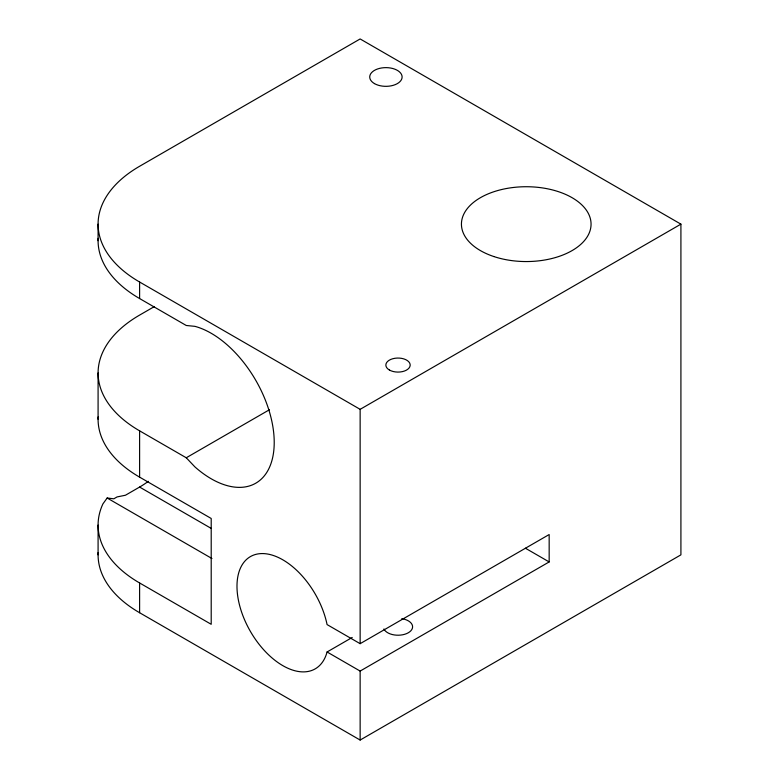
<?xml version="1.0" encoding="UTF-8"?>
<svg xmlns="http://www.w3.org/2000/svg" width="779" height="779" viewBox="0 0 779 779"><rect width="100%" height="100%" fill="white"/><g stroke="black" fill="none" stroke-linecap="round" stroke-linejoin="round"><path stroke-width="1.17" d="M360.141 643.678L549.166 534.54L549.166 561.932L360.141 671.07L327.073 651.974A64.803 37.411 60 0 1 256.525 640.893A64.803 37.411 60 0 1 256.525 554.21A64.803 37.411 60 0 1 327.073 624.583L360.141 643.678L360.141 409.335L680.914 224.148L680.914 554.852L360.141 740.05L139.607 612.732A141.759 81.844 0 0 1 98.144 552.496M148.322 481.334A89.108 51.443 -60 0 1 139.607 487.06L125.448 495.24L117.084 496.924L113.822 498.803L107.151 498.015L102.916 503.906A141.759 81.844 0 0 0 139.607 582.965L139.607 612.732M154.32 306.605L139.607 315.096A141.759 81.844 0 0 0 139.607 430.836L139.607 477.137L211.206 518.473L211.206 624.3L139.607 582.965M139.607 430.836L186.259 457.77L269.427 409.744M327.073 651.974L352.225 637.456M680.914 224.148L360.141 38.95L139.607 166.268A141.759 81.844 0 0 0 139.607 282.017L139.607 298.552L186.259 325.486L194.906 326.343A89.108 51.443 60 0 1 274.218 442.414A89.108 51.443 60 0 1 194.906 466.894L186.259 457.77M139.607 282.017L360.141 409.335M525.397 548.212L549.166 561.932M139.607 487.06L211.021 528.289M107.151 498.015L211.956 558.524M360.141 671.07L360.141 740.05M98.086 224.148L98.086 240.682M98.086 372.966L98.086 419.268M98.086 525.095L98.086 554.852M139.607 298.552A141.759 81.844 0 0 1 98.144 238.316M139.607 477.137A141.759 81.844 0 0 1 98.144 416.901M401.798 618.662A14.577 8.423 0 0 1 408.332 632.752A14.577 8.423 0 0 1 383.94 628.974M493.847 256.544A64.803 37.411 0 0 0 591.057 224.148A64.803 37.411 0 0 0 493.847 191.741A64.803 37.411 0 0 0 493.847 256.544M389.432 370.035A12.152 7.011 0 0 0 409.764 366.89A12.152 7.011 0 0 0 394.875 358.291A12.152 7.011 0 0 0 389.432 370.035M374.456 83.596A16.203 9.358 0 0 0 401.565 79.4A16.203 9.358 0 0 0 381.72 67.948A16.203 9.358 0 0 0 374.456 83.596"/></g></svg>
